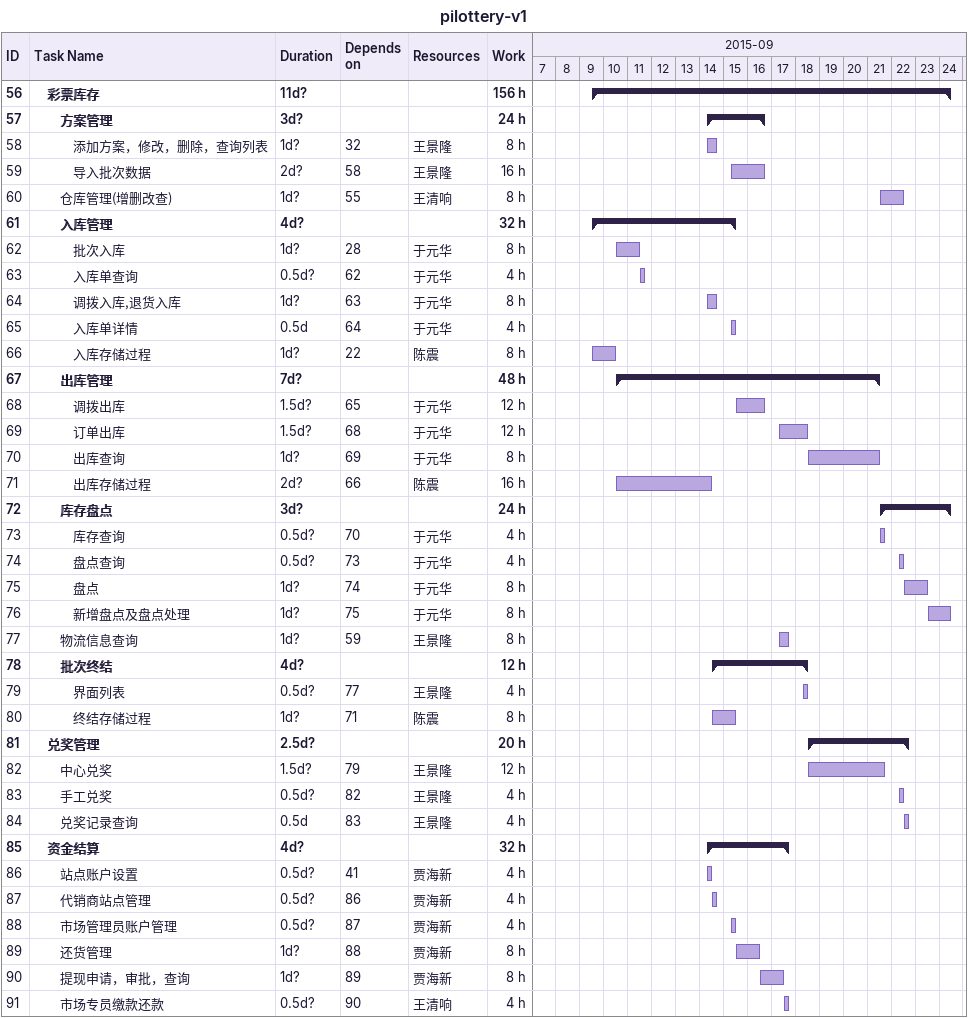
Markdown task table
pilottery-v1

| ID | Level | Task | Duration | Start | Finish | Predecessors | Resources | Work (h) |
|---|---|---|---|---|---|---|---|---|
| 56 | 2 | **彩票库存** | 11d? | 2015-09-09 | 2015-09-24 |  |  | 156 |
| 57 | 3 | **方案管理** | 3d? | 2015-09-14 | 2015-09-16 |  |  | 24 |
| 58 | 4 | 添加方案，修改，删除，查询列表 | 1d? | 2015-09-14 | 2015-09-14 | 32 | 王景隆 | 8 |
| 59 | 4 | 导入批次数据 | 2d? | 2015-09-15 | 2015-09-16 | 58 | 王景隆 | 16 |
| 60 | 3 | 仓库管理(增删改查) | 1d? | 2015-09-21 | 2015-09-22 | 55 | 王清响 | 8 |
| 61 | 3 | **入库管理** | 4d? | 2015-09-09 | 2015-09-15 |  |  | 32 |
| 62 | 4 | 批次入库 | 1d? | 2015-09-10 | 2015-09-11 | 28 | 于元华 | 8 |
| 63 | 4 | 入库单查询 | 0.5d? | 2015-09-11 | 2015-09-11 | 62 | 于元华 | 4 |
| 64 | 4 | 调拨入库,退货入库 | 1d? | 2015-09-14 | 2015-09-14 | 63 | 于元华 | 8 |
| 65 | 4 | 入库单详情 | 0.5d | 2015-09-15 | 2015-09-15 | 64 | 于元华 | 4 |
| 66 | 4 | 入库存储过程 | 1d? | 2015-09-09 | 2015-09-10 | 22 | 陈震 | 8 |
| 67 | 3 | **出库管理** | 7d? | 2015-09-10 | 2015-09-21 |  |  | 48 |
| 68 | 4 | 调拨出库 | 1.5d? | 2015-09-15 | 2015-09-16 | 65 | 于元华 | 12 |
| 69 | 4 | 订单出库 | 1.5d? | 2015-09-17 | 2015-09-18 | 68 | 于元华 | 12 |
| 70 | 4 | 出库查询 | 1d? | 2015-09-18 | 2015-09-21 | 69 | 于元华 | 8 |
| 71 | 4 | 出库存储过程 | 2d? | 2015-09-10 | 2015-09-14 | 66 | 陈震 | 16 |
| 72 | 3 | **库存盘点** | 3d? | 2015-09-21 | 2015-09-24 |  |  | 24 |
| 73 | 4 | 库存查询 | 0.5d? | 2015-09-21 | 2015-09-21 | 70 | 于元华 | 4 |
| 74 | 4 | 盘点查询 | 0.5d? | 2015-09-22 | 2015-09-22 | 73 | 于元华 | 4 |
| 75 | 4 | 盘点 | 1d? | 2015-09-22 | 2015-09-23 | 74 | 于元华 | 8 |
| 76 | 4 | 新增盘点及盘点处理 | 1d? | 2015-09-23 | 2015-09-24 | 75 | 于元华 | 8 |
| 77 | 3 | 物流信息查询 | 1d? | 2015-09-17 | 2015-09-17 | 59 | 王景隆 | 8 |
| 78 | 3 | **批次终结** | 4d? | 2015-09-14 | 2015-09-18 |  |  | 12 |
| 79 | 4 | 界面列表 | 0.5d? | 2015-09-18 | 2015-09-18 | 77 | 王景隆 | 4 |
| 80 | 4 | 终结存储过程 | 1d? | 2015-09-14 | 2015-09-15 | 71 | 陈震 | 8 |
| 81 | 2 | **兑奖管理** | 2.5d? | 2015-09-18 | 2015-09-22 |  |  | 20 |
| 82 | 3 | 中心兑奖 | 1.5d? | 2015-09-18 | 2015-09-21 | 79 | 王景隆 | 12 |
| 83 | 3 | 手工兑奖 | 0.5d? | 2015-09-22 | 2015-09-22 | 82 | 王景隆 | 4 |
| 84 | 3 | 兑奖记录查询 | 0.5d | 2015-09-22 | 2015-09-22 | 83 | 王景隆 | 4 |
| 85 | 2 | **资金结算** | 4d? | 2015-09-14 | 2015-09-17 |  |  | 32 |
| 86 | 3 | 站点账户设置 | 0.5d? | 2015-09-14 | 2015-09-14 | 41 | 贾海新 | 4 |
| 87 | 3 | 代销商站点管理 | 0.5d? | 2015-09-14 | 2015-09-14 | 86 | 贾海新 | 4 |
| 88 | 3 | 市场管理员账户管理 | 0.5d? | 2015-09-15 | 2015-09-15 | 87 | 贾海新 | 4 |
| 89 | 3 | 还货管理 | 1d? | 2015-09-15 | 2015-09-16 | 88 | 贾海新 | 8 |
| 90 | 3 | 提现申请，审批，查询 | 1d? | 2015-09-16 | 2015-09-17 | 89 | 贾海新 | 8 |
| 91 | 3 | 市场专员缴款还款 | 0.5d? | 2015-09-17 | 2015-09-17 | 90 | 王清响 | 4 |
